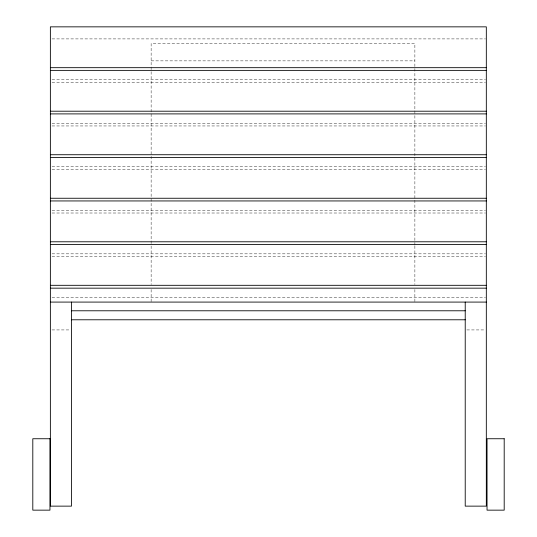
<?xml version="1.0" encoding="UTF-8"?>
<svg xmlns="http://www.w3.org/2000/svg" width="537" height="537" viewBox="0 0 537 537"><rect width="100%" height="100%" fill="white"/><g stroke="black" fill="none" stroke-linecap="round" stroke-linejoin="round"><path stroke-width="0.4" stroke-dasharray="2.69 2.01" d="M52.049 38.906L485.482 38.906M151.132 60.869L414.879 60.869M52.049 79.738L485.482 79.738M52.049 82.43L485.482 82.43M52.049 123.262L485.482 123.262M52.049 125.953L485.482 125.953M52.049 166.792L485.482 166.792M52.049 169.484L485.482 169.484M52.049 210.316L485.482 210.316M52.049 213.008L485.482 213.008M52.049 253.84L485.482 253.84M52.049 256.532L485.482 256.532M52.049 297.364L485.482 297.364M51.995 329.926L70.656 329.926M466.848 329.926L485.508 329.926M414.879 245.187L414.879 43.551L151.132 43.551L151.132 245.187M414.879 245.966L414.879 284.509M414.879 289.517L414.879 302.083M151.132 245.966L151.132 284.509M151.132 289.517L151.132 302.083"/><path stroke-width="0.81" d="M50.371 67.682L486.321 67.682M50.371 70.374L486.321 70.374M50.371 111.206L486.321 111.206M50.371 113.898L486.321 113.898M50.371 154.73L486.321 154.73M50.371 157.422L486.321 157.422M50.371 198.254L486.321 198.254M50.371 200.945L486.321 200.945M50.371 241.784L486.321 241.784M50.371 244.476L486.321 244.476M50.371 285.308L486.321 285.308M50.371 288.161L486.321 288.161M50.371 302.083L486.321 302.083M71.468 310.782L465.223 310.782M71.468 319.784L465.223 319.784M465.223 302.083L465.223 506.136L486.321 506.136L486.321 26.85L50.371 26.85L50.371 506.136L71.468 506.136L71.468 302.083M49.961 438.742L32.804 438.742L32.804 510.15L49.961 510.15L49.961 438.742M504.196 438.742L487.039 438.742L487.039 510.15L504.196 510.15L504.196 438.742"/></g></svg>
